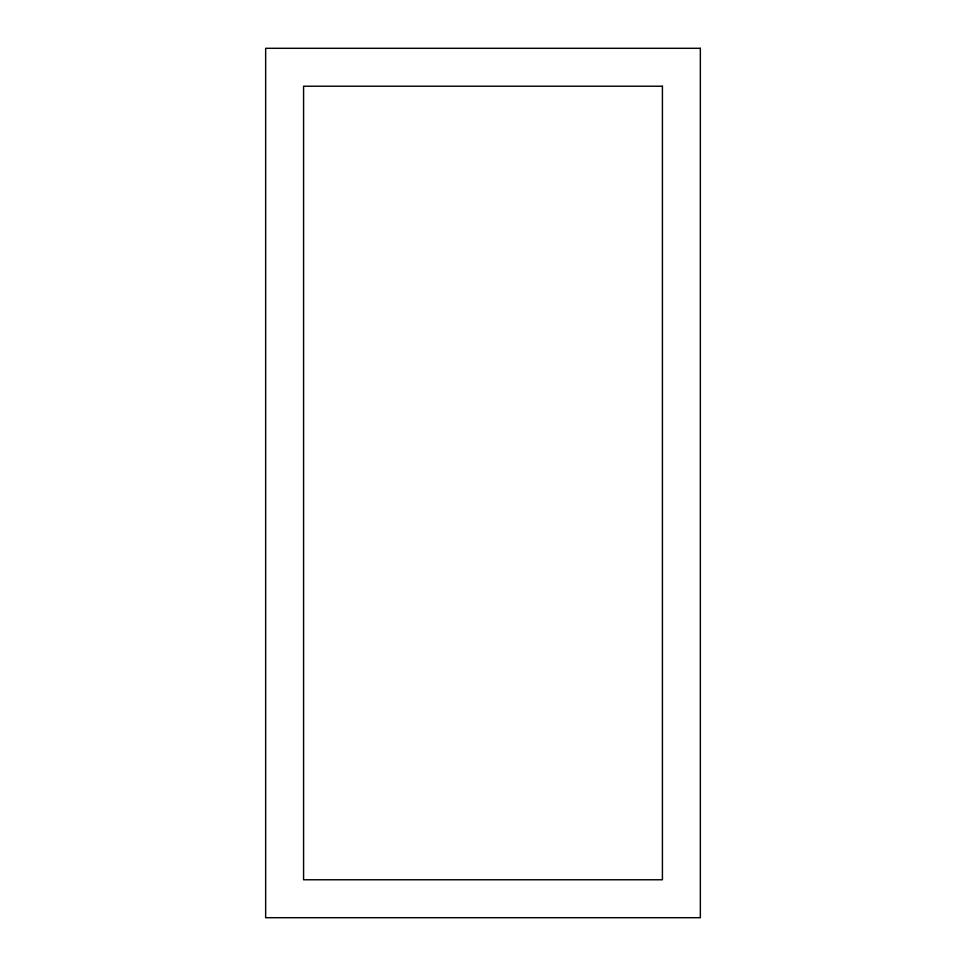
<?xml version="1.0" encoding="UTF-8"?>
<svg xmlns="http://www.w3.org/2000/svg" width="966" height="966" viewBox="0 0 966 966"><rect width="100%" height="100%" fill="white"/><g stroke="black" fill="none" stroke-linecap="round" stroke-linejoin="round"><path stroke-width="1.45" d="M700.35 48.3L265.65 48.3L265.65 917.7L700.35 917.7L700.35 48.3M662.422 86.228L303.578 86.228L303.578 879.772L662.422 879.772L662.422 86.228"/></g></svg>
